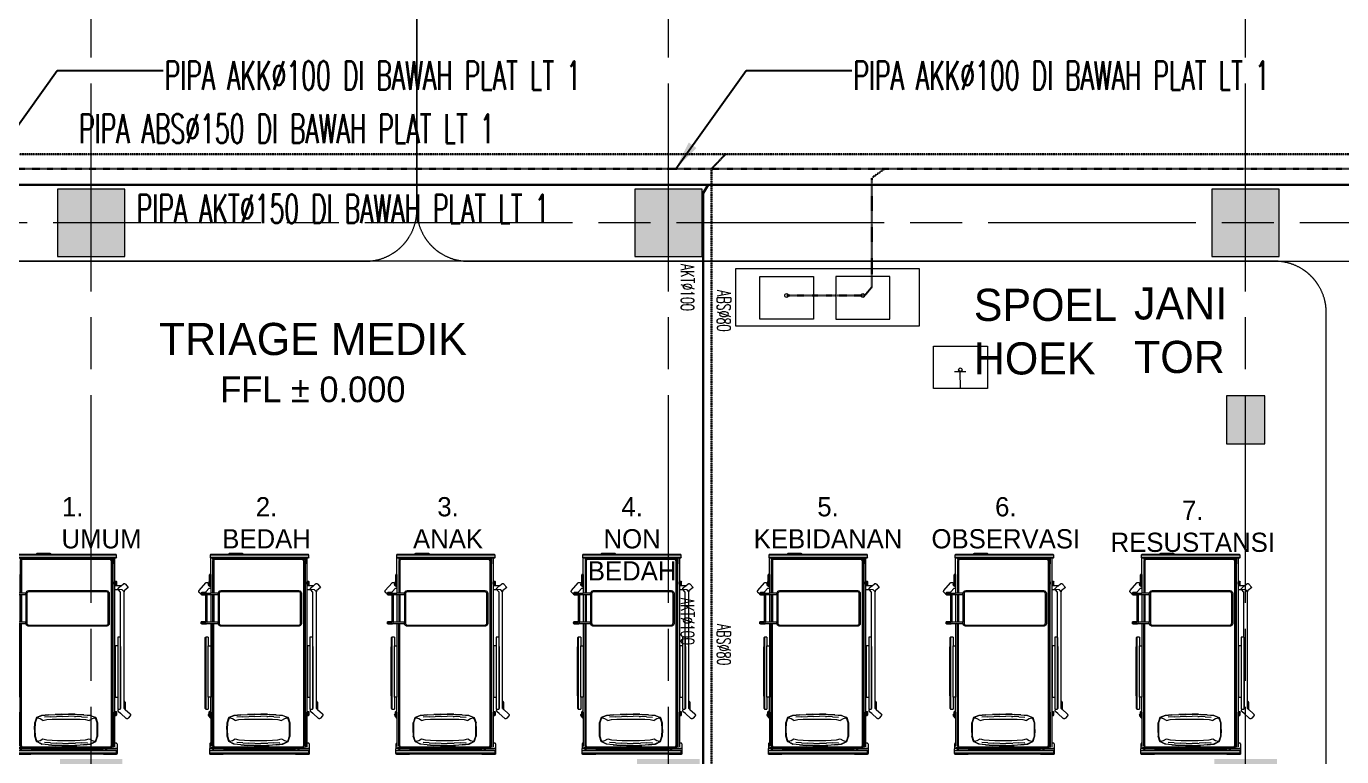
# Model space of a CAD drawing. Header units: millimetres. Extents: x -280308 to 6402717, y -14 to 2073074.
# Drawn here: x -17117 to -3443, y 331022 to 338616 of the extents above; entities that cross this region are included whole.
import ezdxf
from ezdxf.enums import TextEntityAlignment as Align

# ---------------------------------------------------------------- set-up
doc = ezdxf.new("R2010")
doc.units = ezdxf.units.MM
for name, pattern in [('ACAD_ISO08W100', [36, 24, -3, 6, -3]), ('DASHDOT', [1, 0.5, -0.25, 0, -0.25]), ('DASHED2', [0.375, 0.25, -0.125]), ('Default', [0]), ('I02_HIDDEN', [6, 4, -2])]:
    doc.linetypes.add(name, pattern=pattern)
doc.layers.get('0').update_dxf_attribs({"lineweight": 0})
for name, color, linetype, lineweight, true_color in [('-P-ABK', 7, 'Continuous', 30, 0x05ffff), ('P-AKK', 7, 'DASHDOT', 30, 0xffff05), ('P-AKT', 7, 'Continuous', 30, 0xfe0101)]:
    doc.layers.add(name, color=color, linetype=linetype, lineweight=lineweight, true_color=true_color)
for name, color, linetype, lineweight in [('A-ANNOTATION', 144, 'Continuous', 0), ('A-Furn', 250, 'Continuous', 0), ('A-FURN-EQPM', 177, 'Continuous', 0), ('A-Z22-T-Anno_Text', 152, 'Continuous', 9), ('A-Z774-E-Hidden', 142, 'I02_HIDDEN', 0), ('ARSIR', 251, 'Continuous', 0), ('I-FURN-EQPM', 175, 'Continuous', 0), ('Struktur', 80, 'Continuous', 20)]:
    doc.layers.add(name, color=color, linetype=linetype, lineweight=lineweight)
doc.layers.add('A-TEXT', color=254, linetype='Continuous')
doc.layers.add('Teks-PL', color=7, linetype='Default', true_color=0xff0a0a)
doc.styles.add('Annotative', font='arial.ttf', dxfattribs={"height": 1.25})
doc.styles.add('RS', font='ROMANS.SHX', dxfattribs={"width": 0.8})
doc.styles.add('SKALA1-200', font='simplex.shx', dxfattribs={"height": 0.3})
doc.styles.get("Standard").update_dxf_attribs({"font": 'arial.ttf'})
doc.styles.add('TGF_A', font='arial.ttf')
doc.dimstyles.new('SKALA1-200', dxfattribs={"dimtxt": 0.3, "dimasz": 0.3, "dimexe": 0.18, "dimexo": 0.0625, "dimgap": 0.08, "dimtad": 1, "dimdec": 0, "dimlfac": 2000, "dimzin": 12, "dimdsep": 46, "dimtxsty": 'SKALA1-200', "dimblk": 'DOTSMALL', "dimcen": 0.09, "dimclrd": 256, "dimclrt": 11, "dimadec": 0, "dimazin": 0, "dimtfac": 1, "dimtdec": 0, "dimtix": 1, "dimtofl": 0, "dimtmove": 2, "dimatfit": 1, "dimfxl": 0.18, "dimtolj": 1, "dimtzin": 0, "dimlwe": -1, "dimarcsym": 0})

# ---------------------------------------------------------------- blocks, each defined once
blk = doc.blocks.new('*U552')
at = {"layer": 'A-ANNOTATION', "linetype": 'ACAD_ISO08W100', "ltscale": 0.25}
blk.add_lwpolyline([(0, -5), (0, -90.561)], dxfattribs=at)
at = {"layer": 'A-TEXT'}
blk.add_attdef('N', text='', height=0.9, dxfattribs=at).set_placement((0, 2.75), align=Align.MIDDLE_CENTER)
blk = doc.blocks.new('*U539')
at = {"layer": 'A-ANNOTATION', "linetype": 'ACAD_ISO08W100', "ltscale": 0.25}
blk.add_lwpolyline([(0, -7.641), (0, -228.348)], dxfattribs=at)
at = {"layer": 'A-TEXT'}
blk.add_attdef('N', text='', height=0.9, dxfattribs=at).set_placement((0, 2.75), align=Align.MIDDLE_CENTER)
blk = doc.blocks.new('A$Cf37525da')
at = {"color": 124, "xscale": -360.0000000000001, "yscale": 360.0000000000001, "zscale": 360.0000000000001}
for name, p, rotation in [('*U552', (-38750, -25933), 180), ('*U552', (-32750, -25933), 180), ('*U552', (-26750, -25933), 180), ('*U539', (4644, -13700), 270)]:
    blk.add_blockref(name, p, dxfattribs=dict(at, rotation=rotation))
blk = doc.blocks.new('A$C89b419f8')
at = {"color": 0, "linetype": 'ByBlock', "lineweight": -2}
for p, q in [((1359, 1370), (1360, 1371)), ((1359, 1370), (1359, 1370)), ((1359, 1319), (1359, 1370)), ((1359, 1369), (1359, 1370)), ((1359, 1369), (1359, 1369)), ((1359, 1366), (1359, 1369)), ((1359, 1369), (1359, 1369)), ((1360, 1371), (1361, 1372)), ((1360, 1318), (1360, 1371)), ((1361, 1323), (1361, 1372)), ((1361, 1372), (1363, 1371)), ((1364, 1372), (1363, 1371)), ((1363, 1371), (1363, 1371)), ((1363, 1342), (1363, 1371)), ((1363, 1370), (1363, 1371)), ((1363, 1371), (1363, 1371)), ((1363, 1371), (1363, 1371)), ((1363, 1370), (1363, 1369)), ((1363, 1368), (1364, 1369)), ((1363, 1367), (1363, 1368)), ((1363, 1368), (1363, 1362)), ((1364, 1372), (1372, 1372)), ((1364, 1370), (1364, 1372)), ((1364, 1370), (1364, 1370)), ((1364, 1370), (1365, 1370)), ((1364, 1370), (1364, 1370)), ((1364, 1370), (1365, 1370)), ((1364, 1369), (1364, 1370)), ((1366, 1372), (1365, 1371)), ((1365, 1370), (1365, 1371)), ((1367, 1372), (1366, 1372)), ((1368, 1372), (1367, 1372)), ((1369, 1372), (1368, 1372)), ((1369, 1372), (1370, 1372)), ((1370, 1372), (1371, 1371)), ((1371, 1371), (1372, 1370)), ((1372, 1370), (1372, 1372)), ((1372, 1372), (1374, 1371)), ((1372, 1372), (1372, 1372)), ((1372, 1370), (1372, 1370)), ((1373, 1370), (1372, 1370)), ((1372, 1370), (1372, 1370)), ((1372, 1370), (1373, 1370)), ((1373, 1370), (1373, 1369)), ((1373, 1369), (1373, 1368)), ((1373, 1367), (1373, 1368)), ((1374, 1370), (1375, 1371)), ((1374, 1366), (1374, 1371)), ((1374, 1370), (1374, 1370)), ((1374, 1342), (1374, 1370)), ((1374, 1369), (1374, 1370)), ((1374, 1366), (1374, 1369)), ((1375, 1371), (1377, 1372)), ((1375, 1342), (1375, 1371)), ((1377, 1372), (1378, 1371)), ((1377, 1323), (1377, 1372)), ((1378, 1371), (1379, 1370)), ((1378, 1323), (1378, 1371)), ((1379, 1370), (1379, 1370)), ((1379, 1323), (1379, 1370)), ((1379, 1370), (1379, 1369)), ((1379, 1369), (1379, 1369)), ((1379, 1366), (1379, 1369)), ((1379, 1369), (1379, 1369)), ((1661, 1366), (1663, 1369)), ((1662, 1370), (1663, 1371)), ((1662, 1323), (1662, 1370)), ((1662, 1369), (1662, 1370)), ((1662, 1370), (1662, 1370)), ((1662, 1366), (1662, 1369)), ((1662, 1369), (1662, 1369)), ((1662, 1369), (1662, 1369)), ((1663, 1369), (1685, 1392)), ((1663, 1371), (1664, 1372)), ((1663, 1323), (1663, 1371)), ((1664, 1323), (1664, 1372)), ((1664, 1372), (1666, 1371)), ((1667, 1372), (1666, 1371)), ((1666, 1370), (1666, 1371)), ((1666, 1342), (1666, 1371)), ((1666, 1371), (1666, 1371)), ((1666, 1371), (1666, 1371)), ((1666, 1371), (1666, 1371)), ((1666, 1370), (1666, 1369)), ((1666, 1368), (1667, 1369)), ((1666, 1368), (1666, 1362)), ((1666, 1367), (1666, 1368)), ((1667, 1370), (1667, 1372)), ((1667, 1372), (1675, 1372)), ((1667, 1370), (1667, 1370)), ((1667, 1370), (1668, 1370)), ((1667, 1370), (1667, 1370)), ((1667, 1370), (1668, 1370)), ((1667, 1369), (1667, 1370)), ((1669, 1372), (1668, 1371)), ((1668, 1370), (1668, 1371)), ((1670, 1372), (1669, 1372)), ((1671, 1372), (1670, 1372)), ((1672, 1372), (1671, 1372)), ((1672, 1372), (1673, 1372)), ((1673, 1372), (1674, 1371)), ((1674, 1371), (1675, 1370)), ((1675, 1370), (1675, 1372)), ((1675, 1372), (1677, 1371)), ((1675, 1372), (1675, 1372)), ((1675, 1370), (1675, 1370)), ((1675, 1370), (1676, 1370)), ((1675, 1370), (1675, 1370)), ((1676, 1370), (1675, 1370)), ((1676, 1370), (1676, 1369)), ((1676, 1369), (1676, 1368)), ((1676, 1367), (1676, 1368)), ((1677, 1366), (1677, 1371)), ((1677, 1370), (1678, 1371)), ((1677, 1342), (1677, 1370)), ((1677, 1369), (1677, 1370)), ((1677, 1370), (1677, 1370)), ((1677, 1366), (1677, 1369)), ((1677, 1369), (1677, 1369)), ((1677, 1369), (1677, 1369)), ((1678, 1371), (1680, 1372)), ((1678, 1342), (1678, 1371)), ((1680, 1318), (1680, 1372)), ((1680, 1372), (1681, 1371)), ((1681, 1318), (1681, 1371)), ((1681, 1371), (1682, 1370)), ((1682, 1319), (1682, 1370)), ((1682, 1370), (1682, 1369)), ((1682, 1370), (1682, 1370)), ((1682, 1366), (1682, 1369)), ((1685, 1392), (1687, 1395)), ((1687, 1395), (1690, 1396)), ((1690, 1396), (1693, 1397)), ((1693, 1397), (1697, 1398)), ((1697, 1398), (1700, 1397)), ((1700, 1397), (1703, 1396)), ((1703, 1396), (1706, 1394)), ((1706, 1394), (1784, 1324)), ((0, 1276), (1, 1278)), ((0, 1274), (0, 1276)), ((0, 1148), (0, 1274)), ((1, 1278), (2, 1279)), ((2, 1279), (3, 1281)), ((3, 1281), (5, 1282)), ((5, 1282), (7, 1282)), ((7, 1282), (9, 1283)), ((8, 1274), (8, 1163)), ((9, 1283), (58, 1283)), ((14, 253), (14, 1279)), ((39, 253), (39, 1279)), ((45, 1274), (45, 1232)), ((45, 1232), (66, 1273)), ((45, 343), (45, 1232)), ((58, 1283), (60, 1282)), ((110, 1283), (58, 1283)), ((60, 1282), (62, 1282)), ((62, 1282), (64, 1281)), ((64, 1281), (65, 1279)), ((65, 1279), (66, 1278)), ((67, 1239), (65, 1230)), ((66, 1278), (67, 1276)), ((66, 1273), (67, 1274)), ((67, 1273), (66, 1273)), ((67, 1276), (67, 1274)), ((67, 1274), (67, 1239)), ((76, 1251), (67, 1274)), ((68, 1242), (67, 1239)), ((76, 1251), (68, 1242)), ((68, 1242), (71, 1241)), ((71, 1241), (68, 1230)), ((78, 1248), (71, 1241)), ((71, 1241), (78, 1236)), ((77, 1251), (76, 1251)), ((89, 1254), (77, 1251)), ((77, 1251), (78, 1248)), ((78, 1236), (77, 1230)), ((89, 1251), (78, 1248)), ((78, 1248), (83, 1241)), ((83, 1241), (78, 1236)), ((119, 1273), (82, 1273)), ((89, 1242), (83, 1241)), ((89, 1254), (1362, 1254)), ((89, 1251), (1362, 1251)), ((89, 1242), (1362, 1242)), ((112, 1282), (110, 1283)), ((114, 1282), (112, 1282)), ((116, 1281), (114, 1282)), ((117, 1279), (116, 1281)), ((118, 1278), (117, 1279)), ((119, 1276), (118, 1278)), ((119, 1274), (119, 1276)), ((119, 1273), (119, 1274)), ((378, 1273), (119, 1273)), ((378, 1273), (401, 1293)), ((413, 1273), (378, 1273)), ((401, 1293), (404, 1295)), ((404, 1295), (407, 1296)), ((412, 1292), (405, 1285)), ((406, 1285), (405, 1285)), ((405, 1285), (405, 1277)), ((406, 1277), (405, 1277)), ((406, 1277), (406, 1285)), ((410, 1285), (406, 1285)), ((410, 1277), (406, 1277)), ((407, 1296), (411, 1297)), ((410, 1277), (410, 1285)), ((416, 1285), (410, 1285)), ((410, 1277), (413, 1277)), ((411, 1297), (414, 1297)), ((422, 1292), (412, 1292)), ((416, 1277), (413, 1277)), ((413, 1277), (413, 1277)), ((413, 1273), (413, 1277)), ((413, 1277), (413, 1273)), ((424, 1273), (413, 1273)), ((413, 1273), (413, 1273)), ((414, 1297), (417, 1296)), ((416, 1285), (430, 1285)), ((416, 1277), (416, 1285)), ((416, 1277), (424, 1277)), ((417, 1296), (420, 1294)), ((420, 1294), (422, 1292)), ((440, 1292), (422, 1292)), ((428, 1277), (424, 1277)), ((424, 1273), (424, 1277)), ((428, 1273), (424, 1273)), ((430, 1277), (428, 1277)), ((428, 1273), (428, 1277)), ((436, 1273), (428, 1273)), ((430, 1285), (442, 1285)), ((430, 1277), (430, 1285)), ((436, 1277), (430, 1277)), ((436, 1277), (440, 1277)), ((436, 1273), (436, 1277)), ((440, 1273), (436, 1273)), ((447, 1285), (440, 1292)), ((440, 1273), (440, 1277)), ((440, 1277), (442, 1277)), ((440, 1273), (597, 1273)), ((442, 1285), (447, 1285)), ((442, 1277), (442, 1285)), ((442, 1277), (447, 1277)), ((447, 1277), (447, 1285)), ((478, 1329), (473, 1325)), ((1221, 1325), (473, 1325)), ((473, 1325), (473, 1299)), ((597, 1299), (473, 1299)), ((478, 1329), (603, 1329)), ((597, 1299), (1130, 1299)), ((597, 1273), (597, 1299)), ((1130, 1273), (597, 1273)), ((603, 1329), (606, 1330)), ((603, 1329), (1124, 1329)), ((606, 1330), (609, 1332)), ((609, 1332), (613, 1332)), ((613, 1332), (1114, 1332)), ((1114, 1332), (1118, 1332)), ((1118, 1332), (1121, 1330)), ((1121, 1330), (1124, 1329)), ((1124, 1329), (1216, 1329)), ((1221, 1299), (1130, 1299)), ((1130, 1299), (1130, 1273)), ((1362, 1273), (1130, 1273)), ((1216, 1329), (1221, 1325)), ((1221, 1299), (1221, 1325)), ((1359, 1366), (1358, 1366)), ((1358, 1366), (1358, 1324)), ((1358, 1324), (1359, 1324)), ((1359, 1324), (1359, 1366)), ((1359, 1324), (1359, 1320)), ((1359, 1320), (1359, 1319)), ((1359, 1319), (1359, 1319)), ((1359, 1319), (1360, 1318)), ((1360, 1318), (1361, 1318)), ((1362, 1323), (1361, 1323)), ((1361, 1323), (1362, 1323)), ((1361, 1323), (1361, 1323)), ((1361, 1323), (1361, 1318)), ((1361, 1318), (1362, 1318)), ((1362, 1323), (1362, 1342)), ((1362, 1342), (1363, 1342)), ((1362, 1323), (1362, 1318)), ((1362, 1323), (1362, 1323)), ((1362, 1318), (1362, 1273)), ((1362, 1273), (1362, 1254)), ((1362, 1254), (1362, 1251)), ((1362, 1251), (1362, 1242)), ((1362, 1242), (1362, 1196)), ((1363, 1367), (1363, 1367)), ((1363, 1366), (1363, 1367)), ((1364, 1365), (1363, 1366)), ((1363, 1358), (1363, 1360)), ((1363, 1354), (1363, 1356)), ((1363, 1350), (1363, 1351)), ((1363, 1342), (1364, 1342)), ((1363, 1342), (1363, 1342)), ((1364, 1364), (1364, 1365)), ((1364, 1360), (1364, 1364)), ((1365, 1363), (1364, 1364)), ((1364, 1364), (1364, 1364)), ((1364, 1360), (1364, 1342)), ((1364, 1342), (1372, 1342)), ((1365, 1363), (1365, 1363)), ((1366, 1362), (1365, 1363)), ((1367, 1362), (1366, 1362)), ((1368, 1362), (1367, 1362)), ((1369, 1362), (1368, 1362)), ((1370, 1362), (1369, 1362)), ((1371, 1363), (1370, 1362)), ((1372, 1363), (1371, 1363)), ((1373, 1364), (1372, 1360)), ((1373, 1364), (1372, 1363)), ((1372, 1360), (1372, 1342)), ((1372, 1342), (1374, 1342)), ((1373, 1367), (1373, 1366)), ((1373, 1366), (1373, 1365)), ((1373, 1365), (1373, 1364)), ((1373, 1364), (1373, 1364)), ((1374, 1342), (1374, 1366)), ((1374, 1366), (1374, 1366)), ((1374, 1342), (1374, 1366)), ((1374, 1342), (1374, 1342)), ((1374, 1342), (1375, 1342)), ((1374, 1342), (1374, 1342)), ((1375, 1342), (1376, 1342)), ((1376, 1323), (1376, 1342)), ((1376, 1320), (1376, 1323)), ((1376, 1323), (1376, 1323)), ((1377, 1323), (1376, 1323)), ((1376, 1323), (1664, 1323)), ((1376, 1313), (1376, 1320)), ((1376, 1320), (1664, 1320)), ((1376, 1313), (1376, 1309)), ((1376, 1313), (1664, 1313)), ((1376, 1309), (1376, 1309)), ((1376, 1273), (1376, 1309)), ((1376, 1309), (1664, 1309)), ((1376, 1309), (1664, 1309)), ((1665, 1273), (1376, 1273)), ((1376, 1254), (1376, 1273)), ((1376, 1251), (1376, 1254)), ((1665, 1254), (1376, 1254)), ((1376, 1242), (1376, 1251)), ((1665, 1251), (1376, 1251)), ((1376, 1196), (1376, 1242)), ((1665, 1242), (1376, 1242)), ((1378, 1323), (1377, 1323)), ((1379, 1323), (1378, 1323)), ((1379, 1366), (1379, 1324)), ((1379, 1366), (1380, 1366)), ((1379, 1324), (1380, 1324)), ((1379, 1323), (1379, 1324)), ((1379, 1323), (1379, 1323)), ((1662, 1323), (1379, 1323)), ((1380, 1324), (1380, 1366)), ((1660, 1363), (1661, 1366)), ((1660, 1359), (1660, 1363)), ((1660, 1356), (1660, 1359)), ((1661, 1353), (1660, 1356)), ((1661, 1366), (1661, 1324)), ((1662, 1366), (1661, 1366)), ((1662, 1350), (1661, 1353)), ((1661, 1324), (1662, 1324)), ((1662, 1324), (1662, 1366)), ((1665, 1347), (1662, 1350)), ((1662, 1323), (1662, 1324)), ((1663, 1323), (1662, 1323)), ((1662, 1323), (1662, 1323)), ((1664, 1323), (1663, 1323)), ((1664, 1318), (1664, 1323)), ((1664, 1323), (1664, 1323)), ((1664, 1323), (1664, 1320)), ((1665, 1323), (1664, 1323)), ((1664, 1323), (1665, 1323)), ((1664, 1323), (1664, 1323)), ((1664, 1318), (1664, 1320)), ((1664, 1313), (1664, 1318)), ((1664, 1318), (1664, 1318)), ((1664, 1318), (1665, 1318)), ((1664, 1313), (1664, 1309)), ((1664, 1309), (1664, 1309)), ((1726, 1292), (1665, 1347)), ((1665, 1323), (1665, 1342)), ((1665, 1342), (1666, 1342)), ((1665, 1323), (1665, 1318)), ((1665, 1323), (1665, 1323)), ((1665, 1318), (1665, 1273)), ((1665, 1273), (1665, 1254)), ((1665, 1254), (1665, 1251)), ((1665, 1251), (1665, 1242)), ((1665, 1242), (1665, 1196)), ((1666, 1367), (1666, 1367)), ((1666, 1366), (1666, 1367)), ((1667, 1365), (1666, 1366)), ((1666, 1358), (1666, 1360)), ((1666, 1354), (1666, 1356)), ((1666, 1350), (1666, 1351)), ((1666, 1342), (1667, 1342)), ((1666, 1342), (1666, 1342)), ((1667, 1364), (1667, 1365)), ((1668, 1363), (1667, 1364)), ((1667, 1364), (1667, 1364)), ((1667, 1360), (1667, 1364)), ((1667, 1360), (1667, 1342)), ((1667, 1342), (1675, 1342)), ((1668, 1363), (1668, 1363)), ((1669, 1362), (1668, 1363)), ((1670, 1362), (1669, 1362)), ((1671, 1362), (1670, 1362)), ((1672, 1362), (1671, 1362)), ((1673, 1362), (1672, 1362)), ((1674, 1363), (1673, 1362)), ((1675, 1363), (1674, 1363)), ((1676, 1364), (1675, 1363)), ((1676, 1364), (1675, 1360)), ((1675, 1360), (1675, 1342)), ((1675, 1342), (1677, 1342)), ((1676, 1367), (1676, 1366)), ((1676, 1366), (1676, 1365)), ((1676, 1365), (1676, 1364)), ((1676, 1364), (1676, 1364)), ((1677, 1342), (1677, 1366)), ((1677, 1342), (1677, 1366)), ((1677, 1366), (1677, 1366)), ((1677, 1342), (1677, 1342)), ((1677, 1342), (1678, 1342)), ((1677, 1342), (1677, 1342)), ((1678, 1342), (1679, 1342)), ((1679, 1318), (1679, 1342)), ((1679, 1318), (1679, 1273)), ((1679, 1318), (1680, 1318)), ((1679, 1254), (1679, 1273)), ((1725, 1273), (1679, 1273)), ((1679, 1251), (1679, 1254)), ((2014, 1254), (1679, 1254)), ((1679, 1242), (1679, 1251)), ((2014, 1251), (1679, 1251)), ((1679, 1195), (1679, 1242)), ((2014, 1242), (1679, 1242)), ((1680, 1318), (1681, 1318)), ((1681, 1318), (1682, 1319)), ((1682, 1324), (1682, 1366)), ((1682, 1366), (1683, 1366)), ((1682, 1321), (1682, 1324)), ((1682, 1324), (1683, 1324)), ((1682, 1319), (1682, 1321)), ((1682, 1319), (1682, 1319)), ((1683, 1324), (1683, 1366)), ((1725, 1273), (1726, 1292)), ((1739, 1273), (1725, 1273)), ((1739, 1273), (1755, 1292)), ((1763, 1273), (1739, 1273)), ((1755, 1292), (1758, 1294)), ((1758, 1294), (1761, 1296)), ((1761, 1296), (1764, 1296)), ((1763, 1287), (1762, 1285)), ((1762, 1285), (1767, 1285)), ((1762, 1285), (1762, 1277)), ((1763, 1277), (1762, 1277)), ((1764, 1296), (1763, 1287)), ((1769, 1292), (1763, 1287)), ((1763, 1277), (1763, 1273)), ((1767, 1277), (1763, 1277)), ((1770, 1273), (1763, 1273)), ((1786, 1302), (1764, 1279)), ((1764, 1296), (1764, 1297)), ((1764, 1297), (1768, 1297)), ((1764, 1296), (1764, 1278)), ((1764, 1278), (1764, 1279)), ((1767, 1285), (1780, 1285)), ((1767, 1277), (1767, 1285)), ((1767, 1277), (1770, 1277)), ((1768, 1297), (1771, 1296)), ((1778, 1292), (1769, 1292)), ((1770, 1277), (1773, 1277)), ((1770, 1277), (1770, 1273)), ((1773, 1273), (1770, 1273)), ((1771, 1296), (1774, 1295)), ((1780, 1277), (1773, 1277)), ((1773, 1273), (1773, 1277)), ((1781, 1273), (1773, 1273)), ((1774, 1295), (1777, 1293)), ((1777, 1293), (1778, 1292)), ((1797, 1292), (1778, 1292)), ((1780, 1277), (1780, 1285)), ((1787, 1285), (1780, 1285)), ((1781, 1277), (1780, 1277)), ((1786, 1277), (1781, 1277)), ((1781, 1273), (1781, 1277)), ((1786, 1273), (1781, 1273)), ((1784, 1324), (1787, 1321)), ((1788, 1305), (1786, 1302)), ((1787, 1277), (1786, 1277)), ((1786, 1273), (1786, 1277)), ((1794, 1273), (1786, 1273)), ((1787, 1321), (1788, 1318)), ((1787, 1285), (1799, 1285)), ((1787, 1277), (1787, 1285)), ((1794, 1277), (1787, 1277)), ((1788, 1318), (1789, 1315)), ((1789, 1308), (1788, 1305)), ((1789, 1315), (1789, 1312)), ((1789, 1312), (1789, 1308)), ((1794, 1277), (1797, 1277)), ((1794, 1273), (1794, 1277)), ((1797, 1273), (1794, 1273)), ((1803, 1287), (1797, 1292)), ((1797, 1277), (1872, 1277)), ((1797, 1276), (1797, 1277)), ((1797, 1277), (1797, 1277)), ((1797, 1277), (1799, 1277)), ((1797, 1276), (1798, 1274)), ((1797, 1273), (1797, 1276)), ((1800, 1273), (1797, 1273)), ((1798, 1274), (1870, 1274)), ((1798, 1274), (1799, 1274)), ((1799, 1277), (1799, 1285)), ((1803, 1285), (1799, 1285)), ((1799, 1277), (1804, 1277)), ((1799, 1274), (1860, 1274)), ((1799, 1274), (1800, 1273)), ((1800, 1273), (1871, 1273)), ((1860, 1273), (1800, 1273)), ((1800, 1273), (1800, 1273)), ((1858, 1287), (1803, 1287)), ((1803, 1286), (1803, 1287)), ((1803, 1286), (1858, 1286)), ((1804, 1286), (1803, 1286)), ((1804, 1286), (1803, 1285)), ((1804, 1285), (1804, 1286)), ((1804, 1285), (1810, 1286)), ((1804, 1283), (1804, 1285)), ((1872, 1283), (1804, 1283)), ((1804, 1280), (1804, 1283)), ((1873, 1280), (1804, 1280)), ((1804, 1277), (1804, 1280)), ((1870, 1286), (1810, 1286)), ((1858, 1286), (1858, 1287)), ((1858, 1286), (1867, 1286)), ((1860, 1273), (1860, 1274)), ((1867, 1274), (1860, 1274)), ((1871, 1273), (1860, 1273)), ((1870, 1286), (1867, 1286)), ((1867, 1274), (1870, 1274)), ((1872, 1283), (1870, 1286)), ((1870, 1274), (1872, 1277)), ((1871, 1273), (1871, 1273)), ((1871, 1273), (2041, 1273)), ((1873, 1280), (1872, 1283)), ((1872, 1277), (1873, 1280)), ((2026, 1251), (2014, 1254)), ((2025, 1248), (2014, 1251)), ((2020, 1241), (2014, 1242)), ((2025, 1248), (2020, 1241)), ((2025, 1236), (2020, 1241)), ((2026, 1251), (2025, 1248)), ((2032, 1241), (2025, 1248)), ((2032, 1241), (2025, 1236)), ((2026, 1230), (2025, 1236)), ((2028, 1250), (2026, 1251)), ((2028, 1250), (2041, 1250)), ((2035, 1242), (2028, 1250)), ((2035, 1242), (2032, 1241)), ((2035, 1230), (2032, 1241)), ((2038, 1230), (2035, 1242)), ((2047, 1279), (2041, 1275)), ((2041, 1275), (2041, 1273)), ((2041, 1250), (2041, 1273)), ((2041, 1084), (2041, 1250)), ((2072, 1279), (2047, 1279)), ((2047, 253), (2047, 1279)), ((2078, 1275), (2072, 1279)), ((2072, 253), (2072, 1279)), ((2078, 1084), (2078, 1275)), ((0, 1148), (8, 1163)), ((0, 1146), (0, 1148)), ((1, 1144), (0, 1146)), ((2, 1143), (1, 1144)), ((3, 1141), (2, 1143)), ((4, 1140), (3, 1141)), ((5, 1139), (4, 1140)), ((7, 1139), (5, 1139)), ((7, 393), (7, 1139)), ((8, 1163), (8, 273)), ((62, 1139), (60, 1139)), ((60, 1139), (65, 1139)), ((60, 1139), (60, 393)), ((63, 1140), (62, 1139)), ((64, 1141), (63, 1140)), ((65, 1141), (64, 1141)), ((65, 1230), (65, 1141)), ((65, 1141), (65, 1139)), ((65, 393), (65, 1139)), ((68, 321), (68, 1230)), ((77, 321), (77, 1230)), ((134, 1085), (189, 1103)), ((189, 1103), (134, 1085)), ((134, 1083), (189, 1102)), ((190, 1100), (136, 1082)), ((253, 1104), (189, 1103)), ((253, 1104), (189, 1103)), ((189, 1102), (260, 1103)), ((260, 1101), (190, 1100)), ((260, 1104), (253, 1104)), ((260, 1104), (266, 1104)), ((260, 1103), (330, 1102)), ((329, 1100), (260, 1101)), ((266, 1104), (330, 1103)), ((330, 1103), (266, 1104)), ((383, 1082), (329, 1100)), ((384, 1085), (330, 1103)), ((384, 1085), (330, 1103)), ((330, 1102), (384, 1083)), ((1334, 1164), (1335, 1172)), ((1334, 359), (1334, 1164)), ((1335, 1172), (1337, 1178)), ((1337, 1178), (1341, 1184)), ((1341, 1184), (1346, 1189)), ((1346, 1169), (1345, 1164)), ((1345, 1164), (1345, 360)), ((1346, 1189), (1352, 1193)), ((1347, 1173), (1346, 1169)), ((1350, 1177), (1347, 1173)), ((1353, 1180), (1350, 1177)), ((1352, 1193), (1358, 1195)), ((1357, 1182), (1353, 1180)), ((1361, 1184), (1357, 1182)), ((1362, 1196), (1358, 1195)), ((1366, 1185), (1361, 1184)), ((1362, 1196), (1366, 1196)), ((1366, 1196), (1376, 1196)), ((1672, 1185), (1366, 1185)), ((1665, 1196), (1376, 1196)), ((1665, 1196), (1672, 1196)), ((1672, 1196), (1679, 1195)), ((1677, 1184), (1672, 1185)), ((1681, 1182), (1677, 1184)), ((1680, 1195), (1679, 1195)), ((1680, 1195), (1686, 1193)), ((1685, 1180), (1681, 1182)), ((1688, 1177), (1685, 1180)), ((1686, 1193), (1692, 1189)), ((1691, 1173), (1688, 1177)), ((1692, 1169), (1691, 1173)), ((1692, 1189), (1697, 1184)), ((1693, 1164), (1692, 1169)), ((1693, 360), (1693, 1164)), ((1697, 1184), (1701, 1178)), ((1701, 1178), (1703, 1172)), ((1703, 1172), (1704, 1164)), ((1704, 1164), (1704, 359)), ((2026, 321), (2026, 1230)), ((2035, 321), (2035, 1230)), ((2038, 1084), (2038, 1230)), ((100, 960), (94, 890)), ((95, 890), (101, 959)), ((103, 959), (98, 890)), ((100, 960), (108, 1031)), ((101, 959), (109, 1030)), ((111, 1029), (103, 959)), ((108, 1032), (134, 1085)), ((108, 1032), (108, 1031)), ((109, 1030), (134, 1083)), ((136, 1082), (111, 1029)), ((120, 938), (125, 1000)), ((134, 1085), (134, 1085)), ((134, 1085), (134, 1083)), ((139, 1073), (136, 1082)), ((139, 1073), (146, 1047)), ((146, 1047), (163, 1018)), ((151, 979), (148, 923)), ((163, 1018), (151, 979)), ((354, 1018), (371, 1047)), ((354, 1018), (365, 979)), ((365, 979), (367, 923)), ((371, 1047), (379, 1073)), ((379, 1073), (383, 1082)), ((405, 1029), (383, 1082)), ((407, 1032), (384, 1085)), ((384, 1083), (384, 1085)), ((384, 1085), (384, 1085)), ((384, 1083), (407, 1030)), ((393, 938), (390, 1000)), ((410, 959), (405, 1029)), ((407, 1031), (407, 1032)), ((413, 960), (407, 1031)), ((407, 1030), (412, 959)), ((413, 890), (410, 959)), ((412, 959), (415, 890)), ((413, 960), (417, 890)), ((2036, 1084), (2038, 1084)), ((2038, 1084), (2041, 1084)), ((2038, 971), (2038, 1062)), ((2041, 976), (2038, 971)), ((2038, 321), (2038, 971)), ((2041, 976), (2041, 1084)), ((2041, 289), (2041, 976)), ((2078, 1084), (2085, 1084)), ((2078, 1046), (2078, 1084)), ((2093, 1076), (2078, 1046)), ((2078, 258), (2078, 1046)), ((2085, 1084), (2087, 1084)), ((2087, 1084), (2088, 1084)), ((2088, 1084), (2090, 1082)), ((2090, 1082), (2091, 1081)), ((2091, 1081), (2093, 1079)), ((2093, 1079), (2093, 1078)), ((2093, 1078), (2093, 1076)), ((2093, 1076), (2093, 948)), ((91, 821), (89, 752)), ((91, 821), (94, 890)), ((91, 752), (92, 821)), ((92, 821), (95, 890)), ((95, 821), (93, 752)), ((98, 890), (95, 821)), ((115, 814), (117, 876)), ((120, 938), (117, 876)), ((145, 866), (144, 809)), ((148, 923), (145, 866)), ((367, 923), (368, 866)), ((368, 866), (369, 809)), ((393, 938), (395, 876)), ((396, 814), (395, 876)), ((415, 821), (413, 890)), ((415, 890), (418, 821)), ((416, 752), (415, 821)), ((419, 821), (417, 890)), ((418, 821), (418, 752)), ((419, 821), (419, 752)), ((2088, 940), (2086, 939)), ((2090, 941), (2088, 940)), ((2091, 942), (2090, 941)), ((2092, 943), (2091, 942)), ((2093, 944), (2092, 943)), ((2093, 948), (2093, 946)), ((2093, 946), (2093, 944)), ((91, 683), (89, 752)), ((92, 683), (91, 752)), ((93, 752), (95, 683)), ((115, 814), (114, 752)), ((115, 690), (114, 752)), ((115, 690), (117, 678)), ((144, 809), (144, 752)), ((144, 752), (144, 695)), ((144, 695), (145, 688)), ((145, 688), (148, 631)), ((368, 688), (367, 631)), ((369, 695), (368, 688)), ((369, 809), (369, 752)), ((369, 752), (369, 695)), ((396, 690), (395, 678)), ((396, 814), (397, 752)), ((396, 690), (397, 752)), ((415, 683), (416, 752)), ((418, 752), (418, 683)), ((419, 683), (419, 752)), ((91, 683), (94, 664)), ((95, 664), (92, 683)), ((100, 594), (94, 664)), ((95, 683), (98, 664)), ((101, 595), (95, 664)), ((98, 664), (103, 595)), ((100, 594), (108, 523)), ((109, 524), (101, 595)), ((103, 595), (111, 525)), ((120, 616), (117, 678)), ((120, 616), (125, 554)), ((148, 631), (151, 575)), ((151, 575), (163, 536)), ((365, 575), (354, 536)), ((367, 631), (365, 575)), ((393, 616), (390, 554)), ((393, 616), (395, 678)), ((405, 525), (410, 595)), ((412, 595), (407, 524)), ((413, 594), (407, 523)), ((410, 595), (413, 664)), ((415, 664), (412, 595)), ((413, 664), (415, 683)), ((413, 594), (417, 664)), ((418, 683), (415, 664)), ((419, 683), (417, 664)), ((108, 522), (108, 523)), ((108, 522), (134, 469)), ((134, 471), (109, 524)), ((111, 525), (136, 472)), ((134, 471), (134, 469)), ((189, 452), (134, 471)), ((134, 469), (189, 451)), ((134, 469), (189, 451)), ((134, 469), (134, 469)), ((139, 482), (136, 472)), ((136, 472), (190, 454)), ((146, 507), (139, 482)), ((163, 536), (146, 507)), ((260, 451), (189, 452)), ((253, 450), (189, 451)), ((189, 451), (253, 450)), ((190, 454), (260, 453)), ((260, 450), (253, 450)), ((260, 453), (329, 454)), ((330, 452), (260, 451)), ((260, 450), (266, 450)), ((266, 450), (330, 451)), ((266, 450), (330, 451)), ((329, 454), (383, 472)), ((384, 471), (330, 452)), ((384, 469), (330, 451)), ((330, 451), (384, 469)), ((371, 507), (354, 536)), ((379, 482), (371, 507)), ((379, 482), (383, 472)), ((383, 472), (405, 525)), ((407, 524), (384, 471)), ((407, 522), (384, 469)), ((384, 469), (384, 471)), ((384, 469), (384, 469)), ((407, 523), (407, 522)), ((0, 387), (1, 388)), ((0, 385), (0, 387)), ((0, 257), (0, 385)), ((1, 388), (2, 390)), ((2, 390), (3, 391)), ((3, 391), (4, 392)), ((4, 392), (5, 393)), ((5, 393), (7, 393)), ((45, 343), (65, 380)), ((45, 258), (45, 343)), ((60, 393), (62, 393)), ((65, 393), (60, 393)), ((62, 393), (63, 392)), ((63, 392), (64, 391)), ((64, 391), (65, 391)), ((65, 391), (65, 393)), ((65, 391), (65, 380)), ((65, 380), (65, 321)), ((65, 321), (67, 312)), ((67, 312), (68, 309)), ((67, 312), (67, 257)), ((68, 321), (71, 311)), ((68, 309), (71, 311)), ((68, 309), (77, 300)), ((71, 311), (78, 315)), ((71, 311), (78, 303)), ((106, 289), (76, 289)), ((77, 321), (78, 315)), ((77, 300), (78, 303)), ((77, 300), (89, 297)), ((78, 315), (83, 311)), ((78, 303), (83, 311)), ((78, 303), (89, 300)), ((83, 311), (89, 309)), ((2014, 309), (89, 309)), ((2014, 300), (89, 300)), ((89, 297), (103, 297)), ((103, 297), (119, 297)), ((106, 289), (103, 297)), ((119, 289), (106, 289)), ((413, 297), (119, 297)), ((119, 289), (119, 297)), ((413, 289), (119, 289)), ((413, 297), (416, 297)), ((413, 297), (413, 289)), ((416, 289), (413, 289)), ((416, 297), (419, 297)), ((416, 297), (416, 289)), ((419, 289), (416, 289)), ((419, 297), (433, 297)), ((419, 297), (419, 289)), ((433, 289), (419, 289)), ((433, 297), (436, 297)), ((433, 297), (433, 289)), ((436, 289), (433, 289)), ((436, 297), (440, 297)), ((436, 297), (436, 289)), ((440, 289), (436, 289)), ((440, 297), (1715, 297)), ((440, 297), (440, 289)), ((440, 289), (1715, 289)), ((1335, 352), (1334, 359)), ((1337, 345), (1335, 352)), ((1341, 340), (1337, 345)), ((1346, 335), (1341, 340)), ((1345, 360), (1346, 355)), ((1346, 355), (1347, 351)), ((1352, 331), (1346, 335)), ((1347, 351), (1350, 347)), ((1350, 347), (1353, 344)), ((1358, 328), (1352, 331)), ((1353, 344), (1357, 341)), ((1357, 341), (1361, 340)), ((1366, 328), (1358, 328)), ((1361, 340), (1366, 339)), ((1366, 339), (1672, 339)), ((1672, 328), (1366, 328)), ((1672, 339), (1677, 340)), ((1680, 328), (1672, 328)), ((1677, 340), (1681, 341)), ((1686, 331), (1680, 328)), ((1681, 341), (1685, 344)), ((1685, 344), (1688, 347)), ((1692, 335), (1686, 331)), ((1688, 347), (1691, 351)), ((1691, 351), (1692, 355)), ((1692, 355), (1693, 360)), ((1697, 340), (1692, 335)), ((1701, 345), (1697, 340)), ((1703, 352), (1701, 345)), ((1704, 359), (1703, 352)), ((1715, 289), (1715, 297)), ((1715, 297), (1753, 297)), ((1715, 289), (1753, 289)), ((1753, 289), (1753, 297)), ((1753, 297), (1770, 297)), ((1753, 289), (1770, 289)), ((1770, 297), (1776, 297)), ((1770, 297), (1770, 297)), ((1770, 297), (1770, 289)), ((1770, 289), (1770, 297)), ((1776, 289), (1770, 289)), ((1770, 289), (1770, 289)), ((1776, 297), (1790, 297)), ((1776, 297), (1776, 289)), ((1790, 289), (1776, 289)), ((1790, 297), (1796, 297)), ((1790, 297), (1790, 289)), ((1796, 289), (1790, 289)), ((1796, 297), (1797, 297)), ((1796, 297), (1796, 289)), ((1797, 289), (1796, 289)), ((1797, 297), (1981, 297)), ((1797, 297), (1797, 289)), ((1797, 289), (1981, 289)), ((1981, 297), (1981, 289)), ((2014, 297), (1981, 297)), ((2033, 289), (1981, 289)), ((2014, 309), (2020, 311)), ((2014, 300), (2025, 303)), ((2014, 297), (2026, 300)), ((2020, 311), (2025, 315)), ((2025, 303), (2020, 311)), ((2025, 315), (2026, 321)), ((2032, 311), (2025, 315)), ((2025, 303), (2032, 311)), ((2026, 300), (2025, 303)), ((2026, 300), (2033, 307)), ((2032, 311), (2035, 321)), ((2035, 309), (2032, 311)), ((2033, 307), (2035, 309)), ((2033, 289), (2033, 307)), ((2041, 289), (2033, 289)), ((2035, 309), (2038, 321)), ((2041, 269), (2041, 289)), ((0, 257), (8, 273)), ((0, 255), (0, 257)), ((1, 253), (0, 255)), ((2, 252), (1, 253)), ((3, 250), (2, 252)), ((5, 249), (3, 250)), ((7, 249), (5, 249)), ((9, 248), (7, 249)), ((8, 258), (8, 273)), ((8, 258), (14, 253)), ((58, 248), (9, 248)), ((14, 253), (39, 253)), ((45, 258), (39, 253)), ((67, 257), (58, 248)), ((60, 249), (58, 248)), ((110, 248), (58, 248)), ((62, 249), (60, 249)), ((64, 250), (62, 249)), ((65, 252), (64, 250)), ((66, 253), (65, 252)), ((67, 255), (66, 253)), ((67, 257), (67, 255)), ((80, 269), (114, 269)), ((110, 248), (112, 249)), ((112, 249), (114, 249)), ((114, 269), (119, 269)), ((119, 257), (114, 269)), ((114, 249), (116, 250)), ((116, 250), (117, 252)), ((117, 252), (118, 253)), ((118, 253), (119, 255)), ((119, 269), (413, 269)), ((119, 257), (119, 269)), ((119, 255), (119, 257)), ((372, 147), (374, 150)), ((372, 143), (372, 147)), ((372, 140), (372, 143)), ((373, 137), (372, 140)), ((374, 150), (376, 153)), ((376, 153), (425, 209)), ((405, 264), (410, 264)), ((405, 264), (405, 256)), ((405, 256), (410, 256)), ((405, 256), (412, 250)), ((413, 264), (410, 264)), ((410, 264), (410, 256)), ((422, 256), (410, 256)), ((412, 250), (440, 250)), ((413, 269), (416, 269)), ((413, 269), (413, 264)), ((413, 264), (416, 264)), ((416, 269), (419, 269)), ((416, 269), (416, 264)), ((416, 264), (419, 264)), ((419, 269), (433, 269)), ((419, 269), (419, 264)), ((419, 264), (422, 264)), ((422, 264), (430, 264)), ((422, 264), (422, 256)), ((422, 256), (430, 256)), ((468, 163), (423, 112)), ((425, 209), (426, 210)), ((425, 209), (426, 210)), ((425, 209), (425, 209)), ((425, 209), (425, 209)), ((425, 209), (425, 209)), ((426, 210), (445, 232)), ((430, 264), (433, 264)), ((430, 264), (430, 256)), ((442, 256), (430, 256)), ((433, 269), (436, 269)), ((433, 269), (433, 264)), ((433, 264), (436, 264)), ((436, 269), (440, 269)), ((436, 269), (436, 264)), ((440, 264), (436, 264)), ((440, 269), (1715, 269)), ((440, 269), (440, 264)), ((442, 264), (440, 264)), ((447, 256), (440, 250)), ((442, 264), (447, 264)), ((442, 264), (442, 256)), ((447, 256), (442, 256)), ((445, 232), (447, 234)), ((447, 264), (447, 256)), ((447, 234), (450, 236)), ((450, 236), (454, 237)), ((454, 237), (457, 237)), ((457, 237), (460, 236)), ((460, 236), (463, 235)), ((463, 235), (466, 233)), ((466, 233), (473, 227)), ((469, 164), (468, 163)), ((468, 163), (536, 163)), ((471, 167), (469, 165)), ((469, 165), (548, 165)), ((469, 165), (469, 164)), ((536, 164), (469, 164)), ((474, 170), (471, 167)), ((471, 167), (550, 167)), ((597, 241), (473, 241)), ((473, 241), (473, 227)), ((473, 227), (473, 215)), ((473, 215), (478, 211)), ((1221, 215), (473, 215)), ((477, 174), (474, 170)), ((474, 170), (551, 170)), ((477, 174), (550, 174)), ((603, 211), (478, 211)), ((536, 163), (536, 164)), ((544, 164), (536, 164)), ((544, 164), (548, 165)), ((548, 165), (550, 167)), ((551, 170), (550, 174)), ((550, 174), (1691, 174)), ((550, 167), (551, 170)), ((597, 268), (597, 241)), ((1130, 268), (597, 268)), ((1130, 241), (597, 241)), ((603, 211), (606, 210)), ((1124, 211), (603, 211)), ((606, 210), (609, 208)), ((609, 208), (613, 208)), ((613, 208), (1114, 208)), ((1114, 208), (1118, 208)), ((1118, 208), (1121, 210)), ((1121, 210), (1124, 211)), ((1124, 211), (1216, 211)), ((1130, 241), (1130, 268)), ((1221, 241), (1130, 241)), ((1221, 215), (1216, 212)), ((1216, 212), (1687, 212)), ((1216, 212), (1216, 211)), ((1221, 215), (1221, 241)), ((1687, 212), (1688, 212)), ((1687, 212), (1687, 212)), ((1687, 212), (1687, 212)), ((1688, 212), (1712, 233)), ((1688, 212), (1688, 212)), ((1688, 212), (1688, 212)), ((1688, 212), (1688, 212)), ((1688, 212), (1688, 212)), ((1691, 174), (1714, 193)), ((1701, 174), (1691, 174)), ((1738, 131), (1701, 174)), ((1712, 233), (1715, 235)), ((1714, 193), (1715, 235)), ((1715, 269), (1715, 235)), ((1715, 269), (1753, 269)), ((1715, 235), (1718, 236)), ((1715, 235), (1715, 235)), ((1718, 236), (1721, 237)), ((1721, 237), (1725, 237)), ((1725, 237), (1728, 236)), ((1728, 236), (1731, 234)), ((1731, 234), (1733, 232)), ((1733, 232), (1753, 209)), ((1772, 161), (1738, 131)), ((1753, 209), (1753, 269)), ((1753, 269), (1770, 269)), ((1753, 209), (1753, 207)), ((1753, 207), (1753, 206)), ((1753, 207), (1753, 207)), ((1753, 207), (1753, 207)), ((1753, 207), (1753, 207)), ((1753, 206), (1753, 206)), ((1753, 206), (1774, 182)), ((1753, 206), (1753, 206)), ((1753, 206), (1753, 206)), ((1762, 264), (1767, 264)), ((1762, 264), (1762, 256)), ((1762, 256), (1767, 256)), ((1762, 256), (1769, 250)), ((1770, 264), (1767, 264)), ((1767, 264), (1767, 256)), ((1767, 256), (1799, 256)), ((1769, 250), (1797, 250)), ((1770, 269), (1776, 269)), ((1770, 269), (1770, 269)), ((1770, 269), (1770, 264)), ((1770, 264), (1770, 269)), ((1776, 264), (1770, 264)), ((1770, 264), (1770, 264)), ((1775, 163), (1772, 161)), ((1774, 182), (1776, 179)), ((1776, 166), (1775, 163)), ((1776, 269), (1790, 269)), ((1776, 269), (1776, 264)), ((1776, 264), (1790, 264)), ((1776, 179), (1777, 176)), ((1777, 169), (1776, 166)), ((1777, 176), (1777, 173)), ((1777, 173), (1777, 169)), ((1790, 269), (1796, 269)), ((1790, 269), (1790, 264)), ((1790, 264), (1796, 264)), ((1796, 269), (1797, 269)), ((1796, 269), (1796, 264)), ((1796, 264), (1797, 264)), ((1797, 269), (1981, 269)), ((1797, 269), (1797, 264)), ((1799, 264), (1797, 264)), ((1804, 256), (1797, 250)), ((1799, 264), (1804, 264)), ((1799, 264), (1799, 256)), ((1804, 256), (1799, 256)), ((1804, 264), (1804, 256)), ((1981, 269), (2033, 269)), ((2033, 269), (2041, 269)), ((2041, 258), (2041, 269)), ((2047, 253), (2041, 258)), ((2047, 253), (2072, 253)), ((2072, 253), (2078, 258)), ((375, 134), (373, 137)), ((377, 131), (375, 134)), ((401, 110), (377, 131)), ((404, 108), (401, 110)), ((407, 107), (404, 108)), ((411, 106), (407, 107)), ((414, 107), (411, 106)), ((417, 108), (414, 107)), ((420, 109), (417, 108)), ((423, 112), (420, 109))]:
    blk.add_line(p, q, dxfattribs=at)
blk = doc.blocks.new('A$Ce288bb9c')
at = {"layer": 'A-Furn', "color": 0, "linetype": 'ByBlock', "lineweight": -2, "ltscale": 0.25}
for points in [[(17975, -14184), (18535, -14184), (18535, -14626), (17975, -14626)], [(19326, -14184), (18766, -14184), (18766, -14626), (19326, -14626)]]:
    blk.add_lwpolyline(points, close=True, dxfattribs=at)
for centre in [(18254, -14381), (19047, -14381)]:
    blk.add_circle(centre, 19.4, dxfattribs=at)
at = {"layer": 'A-FURN-EQPM', "color": 0, "linetype": 'ByBlock', "lineweight": -2, "ltscale": 0.25}
blk.add_lwpolyline([(17725, -14100), (19630, -14100), (19630, -14700), (17725, -14700)], close=True, dxfattribs=at)
at = {"layer": 'I-FURN-EQPM', "linetype": 'ByBlock', "lineweight": -2}
for p, q in [((20000, -15172), (20118, -15172)), ((20061, -15350), (20059, -15172))]:
    blk.add_line(p, q, dxfattribs=at)
blk.add_lwpolyline([(19780, -14908), (20341, -14908), (20341, -15350), (19780, -15350)], close=True, dxfattribs=at)
blk.add_circle((20059, -15153), 18.5, dxfattribs=at)
at = {"layer": 'A-Furn', "color": 0, "linetype": 'ByBlock', "lineweight": -2, "ltscale": 0.25, "rotation": 90}
for p in [(11541, -19154), (13540, -19154), (15476, -19154), (17412, -19154), (19348, -19154), (21283, -19154), (23220, -19154)]:
    blk.add_blockref('A$C89b419f8', p, dxfattribs=at)
blk = doc.blocks.new('A$Cbf319c8c')
at = {"layer": 'ARSIR', "linetype": 'ByBlock', "lineweight": -2, "ltscale": 0.25}
h = blk.add_hatch(color=256, dxfattribs=at)
h.dxf.hatch_style = 1
h.paths.add_polyline_path([(30150, 3800), (30550, 3800), (30550, 4400), (30150, 4400)])
h.paths.add_polyline_path([(30100, 1900), (30600, 1900), (30600, 2400), (30100, 2400)])
h.paths.add_polyline_path([(44850, 1900), (45350, 1900), (45350, 2400), (44850, 2400)])
h.paths.add_polyline_path([(39100, 1900), (39600, 1900), (39600, 2400), (39100, 2400)])
h.paths.add_polyline_path([(53775, 20275), (54425, 20275), (54425, 19625), (53775, 19625)])
h.paths.add_polyline_path([(53775, 25), (54425, 25), (54425, 675), (53775, 675)])
h.paths.add_polyline_path([(49775, 20275), (50425, 20275), (50425, 19625), (49775, 19625)])
h.paths.add_polyline_path([(49775, 25), (50425, 25), (50425, 675), (49775, 675)])
h.paths.add_polyline_path([(44775, 20275), (45425, 20275), (45425, 19625), (44775, 19625)])
h.paths.add_polyline_path([(44775, 25), (45425, 25), (45425, 675), (44775, 675)])
h.paths.add_polyline_path([(39025, 20275), (39675, 20275), (39675, 19625), (39025, 19625)])
h.paths.add_polyline_path([(39025, 25), (39675, 25), (39675, 675), (39025, 675)])
h.paths.add_polyline_path([(33025, 20275), (33675, 20275), (33675, 19625), (33025, 19625)])
h.paths.add_polyline_path([(33025, 25), (33675, 25), (33675, 675), (33025, 675)])
h.paths.add_polyline_path([(27025, 20275), (27675, 20275), (27675, 19625), (27025, 19625)])
h.paths.add_polyline_path([(27025, 25), (27675, 25), (27675, 675), (27025, 675)])
h.paths.add_polyline_path([(21025, 20275), (21675, 20275), (21675, 19625), (21025, 19625)])
h.paths.add_polyline_path([(21025, 25), (21675, 25), (21675, 675), (21025, 675)])
h.paths.add_polyline_path([(15025, 20275), (15675, 20275), (15675, 19625), (15025, 19625)])
h.paths.add_polyline_path([(15025, 25), (15675, 25), (15675, 675), (15025, 675)])
h.paths.add_polyline_path([(27150, 3950), (27550, 3950), (27550, 4450), (27150, 4450)])
h.paths.add_polyline_path([(4025, 19625), (4675, 19625), (4675, 20275), (4025, 20275)])
h.paths.add_polyline_path([(9025, 19625), (9675, 19625), (9675, 20275), (9025, 20275)])
h.paths.add_polyline_path([(0, 19600), (700, 19600), (700, 20300), (0, 20300)])
h.paths.add_polyline_path([(4025, 25), (4675, 25), (4675, 675), (4025, 675)])
h.paths.add_polyline_path([(9025, 25), (9675, 25), (9675, 675), (9025, 675)])
h.paths.add_polyline_path([(0, 0), (700, 0), (700, 700), (0, 700)])
h.paths.add_polyline_path([(4025, 5925), (4675, 5925), (4675, 6575), (4025, 6575)])
h.paths.add_polyline_path([(9025, 5925), (9675, 5925), (9675, 6575), (9025, 6575)])
h.paths.add_polyline_path([(53750, 13700), (54450, 13700), (54450, 14400), (53750, 14400)])
h.paths.add_polyline_path([(53750, 5900), (54450, 5900), (54450, 6600), (53750, 6600)])
h.paths.add_polyline_path([(49750, 13700), (50450, 13700), (50450, 14400), (49750, 14400)])
h.paths.add_polyline_path([(49750, 5900), (50450, 5900), (50450, 6600), (49750, 6600)])
h.paths.add_polyline_path([(44750, 13700), (45450, 13700), (45450, 14400), (44750, 14400)])
h.paths.add_polyline_path([(44750, 5900), (45450, 5900), (45450, 6600), (44750, 6600)])
h.paths.add_polyline_path([(39000, 13700), (39700, 13700), (39700, 14400), (39000, 14400)])
h.paths.add_polyline_path([(39000, 5900), (39700, 5900), (39700, 6600), (39000, 6600)])
h.paths.add_polyline_path([(33000, 13700), (33700, 13700), (33700, 14400), (33000, 14400)])
h.paths.add_polyline_path([(33000, 5900), (33700, 5900), (33700, 6600), (33000, 6600)])
h.paths.add_polyline_path([(27000, 13700), (27700, 13700), (27700, 14400), (27000, 14400)])
h.paths.add_polyline_path([(27000, 5900), (27700, 5900), (27700, 6600), (27000, 6600)])
h.paths.add_polyline_path([(21000, 13700), (21700, 13700), (21700, 14400), (21000, 14400)])
h.paths.add_polyline_path([(21000, 5900), (21700, 5900), (21700, 6600), (21000, 6600)])
h.paths.add_polyline_path([(4000, 13700), (4700, 13700), (4700, 14400), (4000, 14400)])
h.paths.add_polyline_path([(0, 13700), (700, 13700), (700, 14400), (0, 14400)])
h.paths.add_polyline_path([(0, 5900), (700, 5900), (700, 6600), (0, 6600)])
h.paths.add_polyline_path([(9000, 13700), (9700, 13700), (9700, 14400), (9000, 14400)])
h.paths.add_polyline_path([(15000, 13700), (15700, 13700), (15700, 14400), (15000, 14400)])
h.paths.add_polyline_path([(15000, 5900), (15700, 5900), (15700, 6600), (15000, 6600)])
at = {"layer": 'Struktur', "color": 0, "linetype": 'ByBlock', "lineweight": -2, "ltscale": 0.25}
for points in [[(15000, 5900), (15700, 5900), (15700, 6600), (15000, 6600)], [(21000, 5900), (21700, 5900), (21700, 6600), (21000, 6600)], [(27000, 5900), (27700, 5900), (27700, 6600), (27000, 6600)], [(27150, 3950), (27550, 3950), (27550, 4450), (27150, 4450)]]:
    blk.add_lwpolyline(points, close=True, dxfattribs=at)
blk = doc.blocks.new('*U516')
at = {"layer": 'A-Z774-E-Hidden', "color": 0, "lineweight": -2}
blk.add_lwpolyline([(0, -4.6161), (3.6959, -4.6161, 0.414214), (3.8209, -4.4911), (3.8209, -1.0958, 0.414214), (3.6959, -0.9708), (0, -0.9708), (-0.6075, -0.9708, 0.414214), (-0.7325, -1.0958), (-0.7325, -4.4911, 0.414214), (-0.6075, -4.6161)], format="xyb", close=True, dxfattribs=at)
at = {"color": 7, "lineweight": -2, "style": 'TGF_A', "flags": 8}
for tag, height, p in [('NOTE1', 0.0625, (0, 0.3375)), ('DET', 0.0938, (0, 0.0961)), ('SHT', 0.075, (0, -0.1021)), ('NOTE2', 0.0625, (0, -0.3994))]:
    blk.add_attdef(tag, text='', height=height, dxfattribs=at).set_placement(p, align=Align.MIDDLE)
blk = doc.blocks.new('*U517')
at = {"layer": 'A-Z774-E-Hidden', "color": 0, "lineweight": -2}
blk.add_lwpolyline([(0, 2.9974), (-3.0013, 2.9974, 0.414214), (-3.1263, 2.8724), (-3.1263, 1.5482, 0.414214), (-3.0013, 1.4232), (0, 1.4232), (3.5176, 1.4232, 0.414214), (3.6426, 1.5482), (3.6426, 2.8724, 0.414214), (3.5176, 2.9974)], format="xyb", close=True, dxfattribs=at)
at = {"color": 7, "lineweight": -2, "style": 'TGF_A', "flags": 8}
for tag, height, p in [('NOTE1', 0.0625, (0, 0.3375)), ('DET', 0.0938, (0, 0.0961)), ('SHT', 0.075, (0, -0.1021)), ('NOTE2', 0.0625, (0, -0.3994))]:
    blk.add_attdef(tag, text='', height=height, dxfattribs=at).set_placement(p, align=Align.MIDDLE)
blk = doc.blocks.new('*U518')
at = {"layer": 'A-Z774-E-Hidden', "color": 0, "lineweight": -2}
blk.add_lwpolyline([(0, -4.6161), (2.726, -4.6161, 0.414214), (2.851, -4.4911), (2.851, -1.0958, 0.414214), (2.726, -0.9708), (0, -0.9708), (-0.9127, -0.9708, 0.414214), (-1.0377, -1.0958), (-1.0377, -4.4911, 0.414214), (-0.9127, -4.6161)], format="xyb", close=True, dxfattribs=at)
at = {"color": 7, "lineweight": -2, "style": 'TGF_A', "flags": 8}
for tag, height, p in [('NOTE1', 0.0625, (0, 0.3375)), ('DET', 0.0938, (0, 0.0961)), ('SHT', 0.075, (0, -0.1021)), ('NOTE2', 0.0625, (0, -0.3994))]:
    blk.add_attdef(tag, text='', height=height, dxfattribs=at).set_placement(p, align=Align.MIDDLE)
blk = doc.blocks.new('1')
at = {"ltscale": 0.25}
blk.add_blockref('A$Cf37525da', (22307.9, 350273.3), dxfattribs=at)
at = {"layer": 'A-FURN-EQPM', "ltscale": 0.25}
blk.add_blockref('A$Ce288bb9c', (-27467.1, 350198.3), dxfattribs=at)
at = {"layer": 'A-Z22-T-Anno_Text', "color": 12, "lineweight": 20, "true_color": 0xd91215, "xscale": 4266.666666600002, "yscale": 4266.666666600002, "zscale": 4266.666666600002}
blk.add_blockref('*U516', (-29359.4, 355868.8), dxfattribs=at)
at = {"layer": 'A-Z22-T-Anno_Text', "color": 124, "lineweight": 20, "xscale": 4266.666666600002, "yscale": 4266.666666600002, "zscale": 4266.666666600002}
blk.add_blockref('*U518', (-8629.4, 355868.8), dxfattribs=at)
at = {"layer": 'A-Z22-T-Anno_Text', "color": 162, "lineweight": 20, "true_color": 0x0b2be0, "xscale": 4266.666666600002, "yscale": 4266.666666600002, "zscale": 4266.666666600002}
blk.add_blockref('*U517', (-19145.6, 323384.5), dxfattribs=at)
at = {"layer": 'Struktur', "ltscale": 0.25}
blk.add_blockref('A$Cbf319c8c', (-31792.1, 330323.3), dxfattribs=at)
at = {"layer": 'A-TEXT', "ltscale": 0.25, "attachment_point": 1, "style": 'Annotative'}
for s, width, insert, char_height in [('{\\fCentury Gothic|b0|i0|c0|p34;\\H1.25x;SPOEL\\PHOEK}', 3725.027, (-7267.5, 335887), 267.3), ('{\\fCentury Gothic|b0|i0|c0|p34;\\H1.25x;JANI\\PTOR}', 3725.027, (-5601.8, 335902.2), 267.3), ('\\pxqc;{\\fCentury Gothic|b0|i0|c0|p34;\\H1.25x;TRIAGE MEDIK\\P\\H0.8x;FFL %%P 0.000}', 5332.382, (-16803.8, 335532), 267.3), ('\\pxi-3,l4,qc,t4;{\\fCentury Gothic|b0|i0|c0|p34;1.^IUMUM}', 1193.389, (-17331.8, 333720.7), 200), ('\\pxi-3,l4,qc,t4;{\\fCentury Gothic|b0|i0|c0|p34;2.\\PBEDAH}', 1193.389, (-15316.2, 333720.7), 200), ('\\pxqc;{\\fCentury Gothic|b0|i0|c0|p34;3.\\PANAK}', 1193.389, (-13329.4, 333720.7), 200), ('\\pxqc;{\\fCentury Gothic|b0|i0|c0|p34;4.\\PNON BEDAH}', 1193.389, (-11415.7, 333720.7), 200), ('\\pxqc;{\\fCentury Gothic|b0|i0|c0|p34;5.\\PKEBIDANAN}', 1193.389, (-9379.3, 333720.7), 200), ('\\pxqc;{\\fCentury Gothic|b0|i0|c0|p34;6. OBSERVASI}', 1193.389, (-7531.2, 333720.7), 200), ('\\pxi-3,l4,qc,t4,5;{\\fCentury Gothic|b0|i0|c0|p34;7.\\PRESUSTANSI}', 1649.547, (-5916, 333684.3), 200)]:
    blk.add_mtext_dynamic_manual_height_columns(s, width=width, gutter_width=1670.6, heights=[0], dxfattribs=dict(at, insert=insert, char_height=char_height))
blk = doc.blocks.new('_DOTSMALL')
at = {"color": 0, "linetype": 'ByBlock', "const_width": 0.5}
blk.add_lwpolyline([(-0.0625, 0, 1), (0.0625, 0, 1)], format="xyb", close=True, dxfattribs=at)

msp = doc.modelspace()

# ---------------------------------------------------------------- linework, layer by layer
at = {"layer": '-P-ABK', "linetype": 'DASHED2', "ltscale": 5, "flags": 128}
for points in [[(-18472.2, 330838.3), (-18472.2, 337107.3), (-18223, 337285.1), (7597.7, 337285.1), (7674.2, 337448.5), (7673, 343506.1), (7517.4, 343663.2)], [(-9992.8, 330310.1), (-9992.8, 337135.5), (-9848.8, 337285.1)]]:
    msp.add_lwpolyline(points, dxfattribs=at)
at = {"layer": 'P-AKK', "ltscale": 0.001}
for points in [[(-22878.3, 330244.3), (-22878.3, 337049.3), (-22759.5, 337135.5), (7771.5, 337135.5), (7837, 337217.2), (7835.7, 343709), (7714.6, 343808.6)], [(-9213.1, 335817), (-8400.3, 335817), (-8327.9, 335904.8), (-8327.9, 337040.1), (-8191.8, 337135.5)]]:
    msp.add_lwpolyline(points, dxfattribs=at)
at = {"layer": 'P-AKT', "linetype": 'Continuous', "flags": 128}
for points in [[(-20017.1, 331230.5), (-18902.9, 331230.5), (-18805.1, 331230.5), (-18686, 331382.9), (-18686, 336761.6), (-18494.1, 336966.9), (7698.8, 336966.9), (7753.2, 337036.8), (7751.8, 343865.2), (7610.8, 343981.3)], [(-10081.9, 330325), (-10081.9, 336880.4), (-10030, 336966.9)]]:
    msp.add_lwpolyline(points, dxfattribs=at)

# ---------------------------------------------------------------- block references
msp.add_blockref('1', (0, 0))

# ---------------------------------------------------------------- texts
at = {"layer": 'Teks-PL', "color": 7, "style": 'RS', "width": 0.6}
for s, p in [('PIPA AKK%%C100 DI BAWAH PLAT LT 1', (-15679.3, 337955)), ('PIPA AKK%%C100 DI BAWAH PLAT LT 1', (-8519.6, 337955)), ('PIPA ABS%%C150 DI BAWAH PLAT LT 1', (-16569, 337401.4)), ('PIPA AKT%%C150 DI BAWAH PLAT LT 1', (-15970, 336568.7))]:
    msp.add_text(s, height=300, dxfattribs=at).set_placement(p)
at = {"layer": 'Teks-PL', "extrusion": (0.052336, -3.68146e-05, 0.99863), "style": 'RS', "width": 0.6}
for s, p in [('AKT%%C100', (336135.3, 10535.5, -552.1)), ('ABS%%C80', (335864, 10156.7, -532.3)), ('AKT%%C100', (332663.6, 10533, -552)), ('ABS%%C80', (332392.3, 10154.3, -532.2))]:
    msp.add_text(s, height=139.78, rotation=179.99996, dxfattribs=at).set_placement(p)

# ---------------------------------------------------------------- leaders
at = {"color": 252}
for points in [[(-17525.5, 337135.5), (-16794.7, 338154.9), (-15694.6, 338154.9)], [(-10365.9, 337135.5), (-9635, 338154.9), (-8534.9, 338154.9)]]:
    msp.add_leader(points, dimstyle='SKALA1-200', override={"dimasz": 300, "dimgap": 0.08, "dimtad": 0, "dimfxl": 150, "dimarcsym": 1}, dxfattribs=at)

doc.saveas('drawing.dxf')
